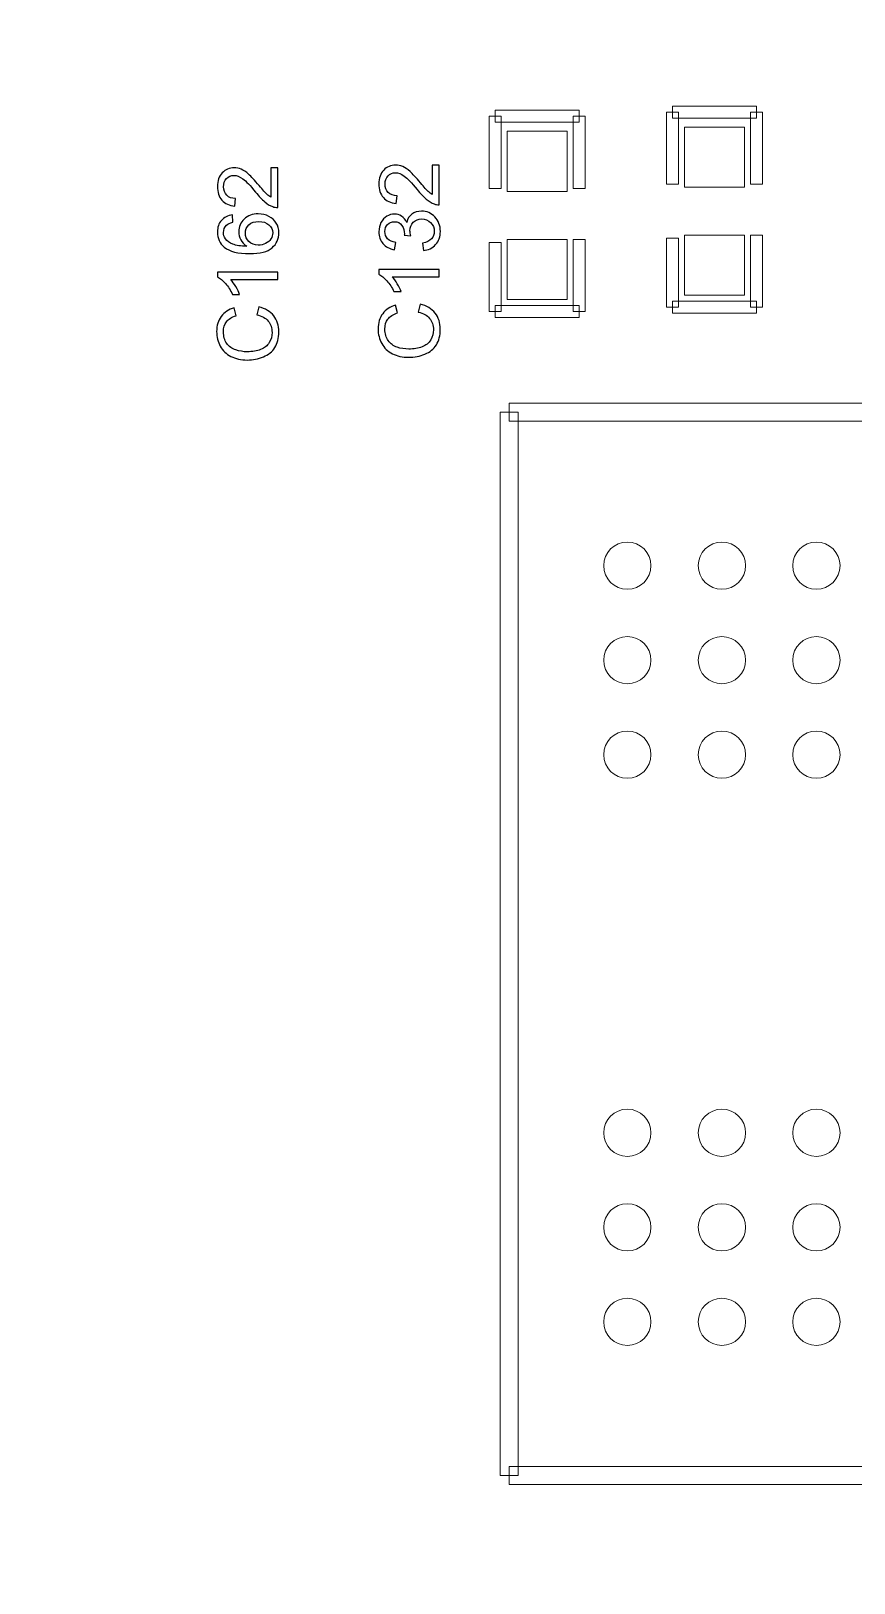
# Model space of a CAD drawing. Header units: millimetres. Extents: x -86 to 67, y -55 to 52.
# Drawn here: x -21 to -14.04, y -25.33 to -12.2 of the extents above; entities that cross this region are included whole.
import ezdxf

# ---------------------------------------------------------------- set-up
doc = ezdxf.new("R2010")
doc.units = ezdxf.units.MM
doc.header["$MEASUREMENT"] = 0
for name, color, linetype in [('BG_OUTLINE', 7, 'Continuous'), ('PG_SILKSCREEN_TOP', 7, 'Continuous'), ('PIN_TOP', 7, 'Continuous'), ('RD_SILKSCREEN_TOP', 7, 'Continuous')]:
    doc.layers.add(name, color=color, linetype=linetype)

msp = doc.modelspace()

# ---------------------------------------------------------------- linework, layer by layer
at = {"layer": 'BG_OUTLINE', "color": 3, "lineweight": 9}
msp.add_open_spline([(-60.0926, 34.7331), (-60.0926, 34.7331), (63.7724, 34.7331), (63.7724, 34.7331), (63.7724, 34.7331), (64.585, 34.7336), (65.3646, 34.4113), (65.9396, 33.837), (65.9396, 33.837), (66.5146, 33.2627), (66.8379, 32.4797), (66.8384, 31.667), (66.8384, 31.667), (66.8384, 31.667), (66.8412, -52.28), (66.8412, -52.28), (66.8412, -52.28), (66.8412, -52.28), (66.8384, -52.1933), (66.8384, -52.1933), (66.8384, -52.1933), (66.8389, -53.006), (66.5166, -53.7856), (65.9424, -54.3606), (65.9424, -54.3606), (65.3681, -54.9356), (64.585, -55.2589), (63.7724, -55.2594), (63.7724, -55.2594), (63.7724, -55.2594), (-60.1869, -55.2594), (-60.1869, -55.2594), (-60.1869, -55.2594), (-60.1869, -55.2594), (-60.0853, -55.2518), (-60.0853, -55.2518), (-60.0853, -55.2518), (-60.8979, -55.2523), (-61.6775, -54.9299), (-62.2525, -54.3557), (-62.2525, -54.3557), (-62.8275, -53.7814), (-63.1508, -52.9984), (-63.1513, -52.1857), (-63.1513, -52.1857), (-63.1513, -52.1857), (-63.1587, 31.667), (-63.1587, 31.667), (-63.1587, 31.667), (-63.1592, 32.4797), (-62.8369, 33.2593), (-62.2626, 33.8343), (-62.2626, 33.8343), (-61.6883, 34.4093), (-60.9053, 34.7326), (-60.0926, 34.7331)], degree=3, knots=[0, 0, 0, 0, 0.0714286, 0.0714286, 0.0714286, 0.0714286, 0.1428571, 0.1428571, 0.1428571, 0.1428571, 0.2142857, 0.2142857, 0.2142857, 0.2142857, 0.2857143, 0.2857143, 0.2857143, 0.2857143, 0.3571429, 0.3571429, 0.3571429, 0.3571429, 0.4285714, 0.4285714, 0.4285714, 0.4285714, 0.5, 0.5, 0.5, 0.5, 0.5714286, 0.5714286, 0.5714286, 0.5714286, 0.6428571, 0.6428571, 0.6428571, 0.6428571, 0.7142857, 0.7142857, 0.7142857, 0.7142857, 0.7857143, 0.7857143, 0.7857143, 0.7857143, 0.8571429, 0.8571429, 0.8571429, 0.8571429, 0.9285714, 0.9285714, 0.9285714, 0.9285714, 1, 1, 1, 1], dxfattribs=at)
at = {"layer": 'PG_SILKSCREEN_TOP', "color": 6, "lineweight": 9}
for points in [[(-16.3643, -12.8668), (-16.3643, -12.8668), (-16.3643, -12.9684), (-16.3643, -12.9684), (-16.3643, -12.9684), (-16.3643, -12.9684), (-17.0755, -12.9684), (-17.0755, -12.9684), (-17.0755, -12.9684), (-17.0755, -12.9684), (-17.0755, -12.8668), (-17.0755, -12.8668), (-17.0755, -12.8668), (-17.0755, -12.8668), (-16.3643, -12.8668), (-16.3643, -12.8668)], [(-14.8657, -12.8312), (-14.8657, -12.8312), (-14.8657, -12.9328), (-14.8657, -12.9328), (-14.8657, -12.9328), (-14.8657, -12.9328), (-15.5769, -12.9328), (-15.5769, -12.9328), (-15.5769, -12.9328), (-15.5769, -12.9328), (-15.5769, -12.8312), (-15.5769, -12.8312), (-15.5769, -12.8312), (-15.5769, -12.8312), (-14.8657, -12.8312), (-14.8657, -12.8312)], [(-17.1263, -12.9176), (-17.1263, -12.9176), (-17.0247, -12.9176), (-17.0247, -12.9176), (-17.0247, -12.9176), (-17.0247, -12.9176), (-17.0247, -13.5272), (-17.0247, -13.5272), (-17.0247, -13.5272), (-17.0247, -13.5272), (-17.1263, -13.5272), (-17.1263, -13.5272), (-17.1263, -13.5272), (-17.1263, -13.5272), (-17.1263, -12.9176), (-17.1263, -12.9176)], [(-16.4151, -12.9176), (-16.4151, -12.9176), (-16.3135, -12.9176), (-16.3135, -12.9176), (-16.3135, -12.9176), (-16.3135, -12.9176), (-16.3135, -13.5272), (-16.3135, -13.5272), (-16.3135, -13.5272), (-16.3135, -13.5272), (-16.4151, -13.5272), (-16.4151, -13.5272), (-16.4151, -13.5272), (-16.4151, -13.5272), (-16.4151, -12.9176), (-16.4151, -12.9176)], [(-15.6277, -12.882), (-15.6277, -12.882), (-15.5261, -12.882), (-15.5261, -12.882), (-15.5261, -12.882), (-15.5261, -12.882), (-15.5261, -13.4916), (-15.5261, -13.4916), (-15.5261, -13.4916), (-15.5261, -13.4916), (-15.6277, -13.4916), (-15.6277, -13.4916), (-15.6277, -13.4916), (-15.6277, -13.4916), (-15.6277, -12.882), (-15.6277, -12.882)], [(-14.9165, -12.882), (-14.9165, -12.882), (-14.8149, -12.882), (-14.8149, -12.882), (-14.8149, -12.882), (-14.8149, -12.882), (-14.8149, -13.4916), (-14.8149, -13.4916), (-14.8149, -13.4916), (-14.8149, -13.4916), (-14.9165, -13.4916), (-14.9165, -13.4916), (-14.9165, -13.4916), (-14.9165, -13.4916), (-14.9165, -12.882), (-14.9165, -12.882)], [(-17.0247, -14.5686), (-17.0247, -14.5686), (-17.1263, -14.5686), (-17.1263, -14.5686), (-17.1263, -14.5686), (-17.1263, -14.5686), (-17.1263, -13.9844), (-17.1263, -13.9844), (-17.1263, -13.9844), (-17.1263, -13.9844), (-17.0247, -13.9844), (-17.0247, -13.9844), (-17.0247, -13.9844), (-17.0247, -13.9844), (-17.0247, -14.5686), (-17.0247, -14.5686)], [(-16.4151, -13.959), (-16.4151, -13.959), (-16.3135, -13.959), (-16.3135, -13.959), (-16.3135, -13.959), (-16.3135, -13.959), (-16.3135, -14.5686), (-16.3135, -14.5686), (-16.3135, -14.5686), (-16.3135, -14.5686), (-16.4151, -14.5686), (-16.4151, -14.5686), (-16.4151, -14.5686), (-16.4151, -14.5686), (-16.4151, -13.959), (-16.4151, -13.959)], [(-15.5261, -14.533), (-15.5261, -14.533), (-15.6277, -14.533), (-15.6277, -14.533), (-15.6277, -14.533), (-15.6277, -14.533), (-15.6277, -13.9488), (-15.6277, -13.9488), (-15.6277, -13.9488), (-15.6277, -13.9488), (-15.5261, -13.9488), (-15.5261, -13.9488), (-15.5261, -13.9488), (-15.5261, -13.9488), (-15.5261, -14.533), (-15.5261, -14.533)], [(-14.9165, -13.9234), (-14.9165, -13.9234), (-14.8149, -13.9234), (-14.8149, -13.9234), (-14.8149, -13.9234), (-14.8149, -13.9234), (-14.8149, -14.533), (-14.8149, -14.533), (-14.8149, -14.533), (-14.8149, -14.533), (-14.9165, -14.533), (-14.9165, -14.533), (-14.9165, -14.533), (-14.9165, -14.533), (-14.9165, -13.9234), (-14.9165, -13.9234)], [(-16.3643, -14.5178), (-16.3643, -14.5178), (-16.3643, -14.6194), (-16.3643, -14.6194), (-16.3643, -14.6194), (-16.3643, -14.6194), (-17.0755, -14.6194), (-17.0755, -14.6194), (-17.0755, -14.6194), (-17.0755, -14.6194), (-17.0755, -14.5178), (-17.0755, -14.5178), (-17.0755, -14.5178), (-17.0755, -14.5178), (-16.3643, -14.5178), (-16.3643, -14.5178)], [(-14.8657, -14.4822), (-14.8657, -14.4822), (-14.8657, -14.5838), (-14.8657, -14.5838), (-14.8657, -14.5838), (-14.8657, -14.5838), (-15.5769, -14.5838), (-15.5769, -14.5838), (-15.5769, -14.5838), (-15.5769, -14.5838), (-15.5769, -14.4822), (-15.5769, -14.4822), (-15.5769, -14.4822), (-15.5769, -14.4822), (-14.8657, -14.4822), (-14.8657, -14.4822)], [(-16.9576, -15.4967), (-16.9576, -15.4967), (-16.9576, -15.3443), (-16.9576, -15.3443), (-16.9576, -15.3443), (-16.9576, -15.3443), (-3.4496, -15.3443), (-3.4496, -15.3443), (-3.4496, -15.3443), (-3.4496, -15.3443), (-3.4496, -15.4967), (-3.4496, -15.4967), (-3.4496, -15.4967), (-3.4496, -15.4967), (-16.9576, -15.4967), (-16.9576, -15.4967)], [(-16.8814, -24.4205), (-16.8814, -24.4205), (-17.0338, -24.4205), (-17.0338, -24.4205), (-17.0338, -24.4205), (-17.0338, -24.4205), (-17.0338, -15.4205), (-17.0338, -15.4205), (-17.0338, -15.4205), (-17.0338, -15.4205), (-16.8814, -15.4205), (-16.8814, -15.4205), (-16.8814, -15.4205), (-16.8814, -15.4205), (-16.8814, -24.4205), (-16.8814, -24.4205)], [(-2.9576, -24.3443), (-2.9576, -24.3443), (-2.9576, -24.4967), (-2.9576, -24.4967), (-2.9576, -24.4967), (-2.9576, -24.4967), (-16.9576, -24.4967), (-16.9576, -24.4967), (-16.9576, -24.4967), (-16.9576, -24.4967), (-16.9576, -24.3443), (-16.9576, -24.3443), (-16.9576, -24.3443), (-16.9576, -24.3443), (-2.9576, -24.3443), (-2.9576, -24.3443)]]:
    msp.add_open_spline(points, degree=3, knots=[0, 0, 0, 0, 0.25, 0.25, 0.25, 0.25, 0.5, 0.5, 0.5, 0.5, 0.75, 0.75, 0.75, 0.75, 1, 1, 1, 1], dxfattribs=at)
at = {"layer": 'PIN_TOP', "lineweight": 9}
for points in [[(-16.9739, -13.0446), (-16.9739, -13.0446), (-16.4659, -13.0446), (-16.4659, -13.0446), (-16.4659, -13.0446), (-16.4659, -13.0446), (-16.4659, -13.5526), (-16.4659, -13.5526), (-16.4659, -13.5526), (-16.4659, -13.5526), (-16.9739, -13.5526), (-16.9739, -13.5526), (-16.9739, -13.5526), (-16.9739, -13.5526), (-16.9739, -13.0446), (-16.9739, -13.0446)], [(-15.4753, -13.009), (-15.4753, -13.009), (-14.9673, -13.009), (-14.9673, -13.009), (-14.9673, -13.009), (-14.9673, -13.009), (-14.9673, -13.517), (-14.9673, -13.517), (-14.9673, -13.517), (-14.9673, -13.517), (-15.4753, -13.517), (-15.4753, -13.517), (-15.4753, -13.517), (-15.4753, -13.517), (-15.4753, -13.009), (-15.4753, -13.009)], [(-16.9739, -13.959), (-16.9739, -13.959), (-16.4659, -13.959), (-16.4659, -13.959), (-16.4659, -13.959), (-16.4659, -13.959), (-16.4659, -14.467), (-16.4659, -14.467), (-16.4659, -14.467), (-16.4659, -14.467), (-16.9739, -14.467), (-16.9739, -14.467), (-16.9739, -14.467), (-16.9739, -14.467), (-16.9739, -13.959), (-16.9739, -13.959)], [(-15.4753, -13.9234), (-15.4753, -13.9234), (-14.9673, -13.9234), (-14.9673, -13.9234), (-14.9673, -13.9234), (-14.9673, -13.9234), (-14.9673, -14.4314), (-14.9673, -14.4314), (-14.9673, -14.4314), (-14.9673, -14.4314), (-15.4753, -14.4314), (-15.4753, -14.4314), (-15.4753, -14.4314), (-15.4753, -14.4314), (-15.4753, -13.9234), (-15.4753, -13.9234)], [(-15.7576, -16.7205), (-15.7576, -16.61), (-15.8471, -16.5204), (-15.9576, -16.5204), (-15.9576, -16.5204), (-16.0681, -16.5204), (-16.1576, -16.61), (-16.1576, -16.7205), (-16.1576, -16.7205), (-16.1576, -16.8309), (-16.0681, -16.9205), (-15.9576, -16.9205), (-15.9576, -16.9205), (-15.8471, -16.9205), (-15.7576, -16.8309), (-15.7576, -16.7205)], [(-14.9575, -16.7205), (-14.9575, -16.61), (-15.047, -16.5204), (-15.1575, -16.5204), (-15.1575, -16.5204), (-15.268, -16.5204), (-15.3575, -16.61), (-15.3575, -16.7205), (-15.3575, -16.7205), (-15.3575, -16.8309), (-15.268, -16.9205), (-15.1575, -16.9205), (-15.1575, -16.9205), (-15.047, -16.9205), (-14.9575, -16.8309), (-14.9575, -16.7205)], [(-14.1576, -16.7205), (-14.1576, -16.61), (-14.2472, -16.5204), (-14.3577, -16.5204), (-14.3577, -16.5204), (-14.4681, -16.5204), (-14.5577, -16.61), (-14.5577, -16.7205), (-14.5577, -16.7205), (-14.5577, -16.8309), (-14.4681, -16.9205), (-14.3577, -16.9205), (-14.3577, -16.9205), (-14.2472, -16.9205), (-14.1576, -16.8309), (-14.1576, -16.7205)], [(-15.7576, -17.5206), (-15.7576, -17.4101), (-15.8471, -17.3205), (-15.9576, -17.3205), (-15.9576, -17.3205), (-16.0681, -17.3205), (-16.1576, -17.4101), (-16.1576, -17.5206), (-16.1576, -17.5206), (-16.1576, -17.631), (-16.0681, -17.7206), (-15.9576, -17.7206), (-15.9576, -17.7206), (-15.8471, -17.7206), (-15.7576, -17.631), (-15.7576, -17.5206)], [(-14.9575, -17.5206), (-14.9575, -17.4101), (-15.047, -17.3205), (-15.1575, -17.3205), (-15.1575, -17.3205), (-15.268, -17.3205), (-15.3575, -17.4101), (-15.3575, -17.5206), (-15.3575, -17.5206), (-15.3575, -17.631), (-15.268, -17.7206), (-15.1575, -17.7206), (-15.1575, -17.7206), (-15.047, -17.7206), (-14.9575, -17.631), (-14.9575, -17.5206)], [(-14.1576, -17.5206), (-14.1576, -17.4101), (-14.2472, -17.3205), (-14.3577, -17.3205), (-14.3577, -17.3205), (-14.4681, -17.3205), (-14.5577, -17.4101), (-14.5577, -17.5206), (-14.5577, -17.5206), (-14.5577, -17.631), (-14.4681, -17.7206), (-14.3577, -17.7206), (-14.3577, -17.7206), (-14.2472, -17.7206), (-14.1576, -17.631), (-14.1576, -17.5206)], [(-15.7576, -18.3204), (-15.7576, -18.2099), (-15.8471, -18.1204), (-15.9576, -18.1204), (-15.9576, -18.1204), (-16.0681, -18.1204), (-16.1576, -18.2099), (-16.1576, -18.3204), (-16.1576, -18.3204), (-16.1576, -18.4309), (-16.0681, -18.5204), (-15.9576, -18.5204), (-15.9576, -18.5204), (-15.8471, -18.5204), (-15.7576, -18.4309), (-15.7576, -18.3204)], [(-14.9575, -18.3204), (-14.9575, -18.2099), (-15.047, -18.1204), (-15.1575, -18.1204), (-15.1575, -18.1204), (-15.268, -18.1204), (-15.3575, -18.2099), (-15.3575, -18.3204), (-15.3575, -18.3204), (-15.3575, -18.4309), (-15.268, -18.5204), (-15.1575, -18.5204), (-15.1575, -18.5204), (-15.047, -18.5204), (-14.9575, -18.4309), (-14.9575, -18.3204)], [(-14.1576, -18.3204), (-14.1576, -18.2099), (-14.2472, -18.1204), (-14.3577, -18.1204), (-14.3577, -18.1204), (-14.4681, -18.1204), (-14.5577, -18.2099), (-14.5577, -18.3204), (-14.5577, -18.3204), (-14.5577, -18.4309), (-14.4681, -18.5204), (-14.3577, -18.5204), (-14.3577, -18.5204), (-14.2472, -18.5204), (-14.1576, -18.4309), (-14.1576, -18.3204)], [(-15.7576, -21.5206), (-15.7576, -21.4101), (-15.8471, -21.3205), (-15.9576, -21.3205), (-15.9576, -21.3205), (-16.0681, -21.3205), (-16.1576, -21.4101), (-16.1576, -21.5205), (-16.1576, -21.5205), (-16.1576, -21.631), (-16.0681, -21.7206), (-15.9576, -21.7206), (-15.9576, -21.7206), (-15.8471, -21.7206), (-15.7576, -21.631), (-15.7576, -21.5206)], [(-14.9575, -21.5206), (-14.9575, -21.4101), (-15.047, -21.3205), (-15.1575, -21.3205), (-15.1575, -21.3205), (-15.268, -21.3205), (-15.3575, -21.4101), (-15.3575, -21.5205), (-15.3575, -21.5205), (-15.3575, -21.631), (-15.268, -21.7206), (-15.1575, -21.7206), (-15.1575, -21.7206), (-15.047, -21.7206), (-14.9575, -21.631), (-14.9575, -21.5206)], [(-14.1576, -21.5206), (-14.1576, -21.4101), (-14.2472, -21.3205), (-14.3577, -21.3205), (-14.3577, -21.3205), (-14.4681, -21.3205), (-14.5577, -21.4101), (-14.5577, -21.5205), (-14.5577, -21.5205), (-14.5577, -21.631), (-14.4681, -21.7206), (-14.3577, -21.7206), (-14.3577, -21.7206), (-14.2472, -21.7206), (-14.1576, -21.631), (-14.1576, -21.5206)], [(-15.7576, -22.3204), (-15.7576, -22.2099), (-15.8471, -22.1204), (-15.9576, -22.1204), (-15.9576, -22.1204), (-16.0681, -22.1204), (-16.1576, -22.2099), (-16.1576, -22.3204), (-16.1576, -22.3204), (-16.1576, -22.4309), (-16.0681, -22.5204), (-15.9576, -22.5204), (-15.9576, -22.5204), (-15.8471, -22.5204), (-15.7576, -22.4309), (-15.7576, -22.3204)], [(-14.9575, -22.3204), (-14.9575, -22.2099), (-15.047, -22.1204), (-15.1575, -22.1204), (-15.1575, -22.1204), (-15.268, -22.1204), (-15.3575, -22.2099), (-15.3575, -22.3204), (-15.3575, -22.3204), (-15.3575, -22.4309), (-15.268, -22.5204), (-15.1575, -22.5204), (-15.1575, -22.5204), (-15.047, -22.5204), (-14.9575, -22.4309), (-14.9575, -22.3204)], [(-14.1576, -22.3204), (-14.1576, -22.2099), (-14.2472, -22.1204), (-14.3577, -22.1204), (-14.3577, -22.1204), (-14.4681, -22.1204), (-14.5577, -22.2099), (-14.5577, -22.3204), (-14.5577, -22.3204), (-14.5577, -22.4309), (-14.4681, -22.5204), (-14.3577, -22.5204), (-14.3577, -22.5204), (-14.2472, -22.5204), (-14.1576, -22.4309), (-14.1576, -22.3204)], [(-15.7576, -23.1205), (-15.7576, -23.01), (-15.8471, -22.9205), (-15.9576, -22.9205), (-15.9576, -22.9205), (-16.0681, -22.9205), (-16.1576, -23.01), (-16.1576, -23.1205), (-16.1576, -23.1205), (-16.1576, -23.231), (-16.0681, -23.3205), (-15.9576, -23.3205), (-15.9576, -23.3205), (-15.8471, -23.3205), (-15.7576, -23.231), (-15.7576, -23.1205)], [(-14.9575, -23.1205), (-14.9575, -23.01), (-15.047, -22.9205), (-15.1575, -22.9205), (-15.1575, -22.9205), (-15.268, -22.9205), (-15.3575, -23.01), (-15.3575, -23.1205), (-15.3575, -23.1205), (-15.3575, -23.231), (-15.268, -23.3205), (-15.1575, -23.3205), (-15.1575, -23.3205), (-15.047, -23.3205), (-14.9575, -23.231), (-14.9575, -23.1205)], [(-14.1576, -23.1205), (-14.1576, -23.01), (-14.2472, -22.9205), (-14.3577, -22.9205), (-14.3577, -22.9205), (-14.4681, -22.9205), (-14.5577, -23.01), (-14.5577, -23.1205), (-14.5577, -23.1205), (-14.5577, -23.231), (-14.4681, -23.3205), (-14.3577, -23.3205), (-14.3577, -23.3205), (-14.2472, -23.3205), (-14.1576, -23.231), (-14.1576, -23.1205)]]:
    msp.add_open_spline(points, degree=3, knots=[0, 0, 0, 0, 0.25, 0.25, 0.25, 0.25, 0.5, 0.5, 0.5, 0.5, 0.75, 0.75, 0.75, 0.75, 1, 1, 1, 1], dxfattribs=at)
at = {"layer": 'RD_SILKSCREEN_TOP', "color": 8}
for points, knots in [([(-18.976, -13.3529), (-18.976, -13.3529), (-18.9159, -13.3529), (-18.9159, -13.3529), (-18.9159, -13.3529), (-18.9159, -13.3529), (-18.9159, -13.6894), (-18.9159, -13.6894), (-18.9159, -13.6894), (-18.931, -13.6899), (-18.9454, -13.6875), (-18.9593, -13.6822), (-18.9593, -13.6822), (-18.9823, -13.6737), (-19.0048, -13.6599), (-19.0271, -13.6411), (-19.0271, -13.6411), (-19.0492, -13.6221), (-19.075, -13.5948), (-19.1041, -13.5593), (-19.1041, -13.5593), (-19.1495, -13.5039), (-19.1854, -13.4665), (-19.212, -13.447), (-19.212, -13.447), (-19.2384, -13.4276), (-19.2636, -13.4179), (-19.2871, -13.4179), (-19.2871, -13.4179), (-19.3119, -13.4179), (-19.3328, -13.4268), (-19.3499, -13.4444), (-19.3499, -13.4444), (-19.3668, -13.4622), (-19.3753, -13.4853), (-19.3753, -13.5138), (-19.3753, -13.5138), (-19.3753, -13.5439), (-19.3663, -13.5679), (-19.3482, -13.5859), (-19.3482, -13.5859), (-19.3302, -13.6041), (-19.3052, -13.6132), (-19.2733, -13.6134), (-19.2733, -13.6134), (-19.2733, -13.6134), (-19.2798, -13.6777), (-19.2798, -13.6777), (-19.2798, -13.6777), (-19.3278, -13.6733), (-19.3643, -13.6567), (-19.3894, -13.628), (-19.3894, -13.628), (-19.4146, -13.5993), (-19.4271, -13.5607), (-19.4271, -13.5123), (-19.4271, -13.5123), (-19.4271, -13.4635), (-19.4135, -13.4249), (-19.3865, -13.3964), (-19.3865, -13.3964), (-19.3593, -13.3678), (-19.3258, -13.3536), (-19.2857, -13.3536), (-19.2857, -13.3536), (-19.2653, -13.3536), (-19.2453, -13.3578), (-19.2256, -13.3662), (-19.2256, -13.3662), (-19.206, -13.3745), (-19.1852, -13.3884), (-19.1635, -13.4077), (-19.1635, -13.4077), (-19.1417, -13.427), (-19.1118, -13.4591), (-19.0739, -13.504), (-19.0739, -13.504), (-19.0424, -13.5415), (-19.021, -13.5656), (-19.0098, -13.5762), (-19.0098, -13.5762), (-18.9986, -13.5869), (-18.9874, -13.5957), (-18.976, -13.6027), (-18.976, -13.6027), (-18.976, -13.6027), (-18.976, -13.3529), (-18.976, -13.3529)], [0, 0, 0, 0, 0.0454545, 0.0454545, 0.0454545, 0.0454545, 0.0909091, 0.0909091, 0.0909091, 0.0909091, 0.1363636, 0.1363636, 0.1363636, 0.1363636, 0.1818182, 0.1818182, 0.1818182, 0.1818182, 0.2272727, 0.2272727, 0.2272727, 0.2272727, 0.2727273, 0.2727273, 0.2727273, 0.2727273, 0.3181818, 0.3181818, 0.3181818, 0.3181818, 0.3636364, 0.3636364, 0.3636364, 0.3636364, 0.4090909, 0.4090909, 0.4090909, 0.4090909, 0.4545455, 0.4545455, 0.4545455, 0.4545455, 0.5, 0.5, 0.5, 0.5, 0.5454545, 0.5454545, 0.5454545, 0.5454545, 0.5909091, 0.5909091, 0.5909091, 0.5909091, 0.6363636, 0.6363636, 0.6363636, 0.6363636, 0.6818182, 0.6818182, 0.6818182, 0.6818182, 0.7272727, 0.7272727, 0.7272727, 0.7272727, 0.7727273, 0.7727273, 0.7727273, 0.7727273, 0.8181818, 0.8181818, 0.8181818, 0.8181818, 0.8636364, 0.8636364, 0.8636364, 0.8636364, 0.9090909, 0.9090909, 0.9090909, 0.9090909, 0.9545455, 0.9545455, 0.9545455, 0.9545455, 1, 1, 1, 1]), ([(-17.6095, -13.33), (-17.6095, -13.33), (-17.5494, -13.33), (-17.5494, -13.33), (-17.5494, -13.33), (-17.5494, -13.33), (-17.5494, -13.6665), (-17.5494, -13.6665), (-17.5494, -13.6665), (-17.5645, -13.667), (-17.5789, -13.6646), (-17.5928, -13.6593), (-17.5928, -13.6593), (-17.6158, -13.6508), (-17.6383, -13.637), (-17.6606, -13.6182), (-17.6606, -13.6182), (-17.6827, -13.5992), (-17.7085, -13.5719), (-17.7376, -13.5364), (-17.7376, -13.5364), (-17.783, -13.481), (-17.8189, -13.4436), (-17.8455, -13.4241), (-17.8455, -13.4241), (-17.8719, -13.4047), (-17.8971, -13.395), (-17.9206, -13.395), (-17.9206, -13.395), (-17.9454, -13.395), (-17.9663, -13.4039), (-17.9834, -13.4215), (-17.9834, -13.4215), (-18.0003, -13.4393), (-18.0088, -13.4624), (-18.0088, -13.4909), (-18.0088, -13.4909), (-18.0088, -13.521), (-17.9998, -13.545), (-17.9817, -13.563), (-17.9817, -13.563), (-17.9637, -13.5812), (-17.9387, -13.5903), (-17.9068, -13.5905), (-17.9068, -13.5905), (-17.9068, -13.5905), (-17.9133, -13.6548), (-17.9133, -13.6548), (-17.9133, -13.6548), (-17.9613, -13.6504), (-17.9978, -13.6338), (-18.0229, -13.6051), (-18.0229, -13.6051), (-18.0481, -13.5764), (-18.0606, -13.5378), (-18.0606, -13.4894), (-18.0606, -13.4894), (-18.0606, -13.4406), (-18.047, -13.402), (-18.02, -13.3735), (-18.02, -13.3735), (-17.9928, -13.3449), (-17.9593, -13.3307), (-17.9192, -13.3307), (-17.9192, -13.3307), (-17.8988, -13.3307), (-17.8788, -13.3349), (-17.8591, -13.3433), (-17.8591, -13.3433), (-17.8395, -13.3516), (-17.8187, -13.3655), (-17.797, -13.3848), (-17.797, -13.3848), (-17.7752, -13.4041), (-17.7453, -13.4362), (-17.7074, -13.4811), (-17.7074, -13.4811), (-17.6759, -13.5186), (-17.6545, -13.5427), (-17.6433, -13.5533), (-17.6433, -13.5533), (-17.6321, -13.564), (-17.6209, -13.5728), (-17.6095, -13.5798), (-17.6095, -13.5798), (-17.6095, -13.5798), (-17.6095, -13.33), (-17.6095, -13.33)], [0, 0, 0, 0, 0.0454545, 0.0454545, 0.0454545, 0.0454545, 0.0909091, 0.0909091, 0.0909091, 0.0909091, 0.1363636, 0.1363636, 0.1363636, 0.1363636, 0.1818182, 0.1818182, 0.1818182, 0.1818182, 0.2272727, 0.2272727, 0.2272727, 0.2272727, 0.2727273, 0.2727273, 0.2727273, 0.2727273, 0.3181818, 0.3181818, 0.3181818, 0.3181818, 0.3636364, 0.3636364, 0.3636364, 0.3636364, 0.4090909, 0.4090909, 0.4090909, 0.4090909, 0.4545455, 0.4545455, 0.4545455, 0.4545455, 0.5, 0.5, 0.5, 0.5, 0.5454545, 0.5454545, 0.5454545, 0.5454545, 0.5909091, 0.5909091, 0.5909091, 0.5909091, 0.6363636, 0.6363636, 0.6363636, 0.6363636, 0.6818182, 0.6818182, 0.6818182, 0.6818182, 0.7272727, 0.7272727, 0.7272727, 0.7272727, 0.7727273, 0.7727273, 0.7727273, 0.7727273, 0.8181818, 0.8181818, 0.8181818, 0.8181818, 0.8636364, 0.8636364, 0.8636364, 0.8636364, 0.9090909, 0.9090909, 0.9090909, 0.9090909, 0.9545455, 0.9545455, 0.9545455, 0.9545455, 1, 1, 1, 1]), ([(-19.3003, -13.7527), (-19.3003, -13.7527), (-19.2954, -13.8148), (-19.2954, -13.8148), (-19.2954, -13.8148), (-19.32, -13.8204), (-19.3379, -13.8282), (-19.3489, -13.8384), (-19.3489, -13.8384), (-19.3668, -13.8553), (-19.3757, -13.8762), (-19.3757, -13.901), (-19.3757, -13.901), (-19.3757, -13.9209), (-19.3701, -13.9383), (-19.359, -13.9534), (-19.359, -13.9534), (-19.3446, -13.973), (-19.3237, -13.9886), (-19.2962, -13.9999), (-19.2962, -13.9999), (-19.2687, -14.0112), (-19.2294, -14.0171), (-19.1785, -14.0176), (-19.1785, -14.0176), (-19.2013, -14.0025), (-19.2184, -13.9842), (-19.2295, -13.9624), (-19.2295, -13.9624), (-19.2406, -13.9407), (-19.2461, -13.9178), (-19.2461, -13.894), (-19.2461, -13.894), (-19.2461, -13.8522), (-19.2308, -13.8168), (-19.2001, -13.7875), (-19.2001, -13.7875), (-19.1694, -13.7582), (-19.1299, -13.7436), (-19.0813, -13.7436), (-19.0813, -13.7436), (-19.0492, -13.7436), (-19.0196, -13.7505), (-18.9921, -13.7643), (-18.9921, -13.7643), (-18.9647, -13.778), (-18.9436, -13.797), (-18.9291, -13.8211), (-18.9291, -13.8211), (-18.9145, -13.8451), (-18.9072, -13.8724), (-18.9072, -13.903), (-18.9072, -13.903), (-18.9072, -13.9551), (-18.9263, -13.9976), (-18.9647, -14.0304), (-18.9647, -14.0304), (-19.003, -14.0634), (-19.0662, -14.0797), (-19.1542, -14.0797), (-19.1542, -14.0797), (-19.2525, -14.0797), (-19.324, -14.0616), (-19.3687, -14.0252), (-19.3687, -14.0252), (-19.4076, -13.9935), (-19.4271, -13.9509), (-19.4271, -13.8971), (-19.4271, -13.8971), (-19.4271, -13.8571), (-19.4159, -13.8243), (-19.3934, -13.7987), (-19.3934, -13.7987), (-19.3709, -13.7731), (-19.3399, -13.7578), (-19.3003, -13.7527)], [0, 0, 0, 0, 0.0526316, 0.0526316, 0.0526316, 0.0526316, 0.1052632, 0.1052632, 0.1052632, 0.1052632, 0.1578947, 0.1578947, 0.1578947, 0.1578947, 0.2105263, 0.2105263, 0.2105263, 0.2105263, 0.2631579, 0.2631579, 0.2631579, 0.2631579, 0.3157895, 0.3157895, 0.3157895, 0.3157895, 0.3684211, 0.3684211, 0.3684211, 0.3684211, 0.4210526, 0.4210526, 0.4210526, 0.4210526, 0.4736842, 0.4736842, 0.4736842, 0.4736842, 0.5263158, 0.5263158, 0.5263158, 0.5263158, 0.5789474, 0.5789474, 0.5789474, 0.5789474, 0.6315789, 0.6315789, 0.6315789, 0.6315789, 0.6842105, 0.6842105, 0.6842105, 0.6842105, 0.7368421, 0.7368421, 0.7368421, 0.7368421, 0.7894737, 0.7894737, 0.7894737, 0.7894737, 0.8421053, 0.8421053, 0.8421053, 0.8421053, 0.8947368, 0.8947368, 0.8947368, 0.8947368, 0.9473684, 0.9473684, 0.9473684, 0.9473684, 1, 1, 1, 1]), ([(-17.6838, -14.0537), (-17.6838, -14.0537), (-17.6921, -13.9913), (-17.6921, -13.9913), (-17.6921, -13.9913), (-17.6567, -13.984), (-17.6312, -13.9718), (-17.6155, -13.9546), (-17.6155, -13.9546), (-17.5999, -13.9373), (-17.5921, -13.9163), (-17.5921, -13.8916), (-17.5921, -13.8916), (-17.5921, -13.8622), (-17.6023, -13.8373), (-17.6227, -13.817), (-17.6227, -13.817), (-17.643, -13.7969), (-17.6683, -13.7867), (-17.6984, -13.7867), (-17.6984, -13.7867), (-17.7271, -13.7867), (-17.7508, -13.796), (-17.7694, -13.8148), (-17.7694, -13.8148), (-17.788, -13.8336), (-17.7974, -13.8574), (-17.7974, -13.8864), (-17.7974, -13.8864), (-17.7974, -13.8982), (-17.795, -13.9129), (-17.7904, -13.9305), (-17.7904, -13.9305), (-17.7904, -13.9305), (-17.8453, -13.9235), (-17.8453, -13.9235), (-17.8453, -13.9235), (-17.8448, -13.9193), (-17.8445, -13.916), (-17.8445, -13.9134), (-17.8445, -13.9134), (-17.8445, -13.8868), (-17.8515, -13.8629), (-17.8654, -13.8416), (-17.8654, -13.8416), (-17.8793, -13.8202), (-17.9007, -13.8096), (-17.9297, -13.8096), (-17.9297, -13.8096), (-17.9525, -13.8096), (-17.9716, -13.8174), (-17.9866, -13.8329), (-17.9866, -13.8329), (-18.0016, -13.8484), (-18.0092, -13.8685), (-18.0092, -13.893), (-18.0092, -13.893), (-18.0092, -13.9173), (-18.0015, -13.9376), (-17.9863, -13.9537), (-17.9863, -13.9537), (-17.971, -13.9699), (-17.948, -13.9804), (-17.9174, -13.985), (-17.9174, -13.985), (-17.9174, -13.985), (-17.9286, -14.0474), (-17.9286, -14.0474), (-17.9286, -14.0474), (-17.9705, -14.0399), (-18.003, -14.0224), (-18.026, -13.9954), (-18.026, -13.9954), (-18.049, -13.9683), (-18.0606, -13.9346), (-18.0606, -13.8943), (-18.0606, -13.8943), (-18.0606, -13.8666), (-18.0546, -13.841), (-18.0427, -13.8176), (-18.0427, -13.8176), (-18.0308, -13.7943), (-18.0145, -13.7764), (-17.9939, -13.7639), (-17.9939, -13.7639), (-17.9733, -13.7516), (-17.9515, -13.7453), (-17.9282, -13.7453), (-17.9282, -13.7453), (-17.9063, -13.7453), (-17.8863, -13.7512), (-17.8681, -13.7631), (-17.8681, -13.7631), (-17.8501, -13.7749), (-17.8358, -13.7924), (-17.8251, -13.8155), (-17.8251, -13.8155), (-17.8182, -13.7854), (-17.8038, -13.762), (-17.7818, -13.7453), (-17.7818, -13.7453), (-17.76, -13.7287), (-17.7327, -13.7204), (-17.6998, -13.7204), (-17.6998, -13.7204), (-17.6554, -13.7204), (-17.6177, -13.7365), (-17.5867, -13.769), (-17.5867, -13.769), (-17.5558, -13.8014), (-17.5404, -13.8424), (-17.5404, -13.8919), (-17.5404, -13.8919), (-17.5404, -13.9366), (-17.5537, -13.9737), (-17.5803, -14.0032), (-17.5803, -14.0032), (-17.6069, -14.0327), (-17.6414, -14.0496), (-17.6838, -14.0537)], [0, 0, 0, 0, 0.0333333, 0.0333333, 0.0333333, 0.0333333, 0.0666667, 0.0666667, 0.0666667, 0.0666667, 0.1, 0.1, 0.1, 0.1, 0.1333333, 0.1333333, 0.1333333, 0.1333333, 0.1666667, 0.1666667, 0.1666667, 0.1666667, 0.2, 0.2, 0.2, 0.2, 0.2333333, 0.2333333, 0.2333333, 0.2333333, 0.2666667, 0.2666667, 0.2666667, 0.2666667, 0.3, 0.3, 0.3, 0.3, 0.3333333, 0.3333333, 0.3333333, 0.3333333, 0.3666667, 0.3666667, 0.3666667, 0.3666667, 0.4, 0.4, 0.4, 0.4, 0.4333333, 0.4333333, 0.4333333, 0.4333333, 0.4666667, 0.4666667, 0.4666667, 0.4666667, 0.5, 0.5, 0.5, 0.5, 0.5333333, 0.5333333, 0.5333333, 0.5333333, 0.5666667, 0.5666667, 0.5666667, 0.5666667, 0.6, 0.6, 0.6, 0.6, 0.6333333, 0.6333333, 0.6333333, 0.6333333, 0.6666667, 0.6666667, 0.6666667, 0.6666667, 0.7, 0.7, 0.7, 0.7, 0.7333333, 0.7333333, 0.7333333, 0.7333333, 0.7666667, 0.7666667, 0.7666667, 0.7666667, 0.8, 0.8, 0.8, 0.8, 0.8333333, 0.8333333, 0.8333333, 0.8333333, 0.8666667, 0.8666667, 0.8666667, 0.8666667, 0.9, 0.9, 0.9, 0.9, 0.9333333, 0.9333333, 0.9333333, 0.9333333, 0.9666667, 0.9666667, 0.9666667, 0.9666667, 1, 1, 1, 1]), ([(-19.0809, -14.0079), (-19.0593, -14.0079), (-19.0387, -14.0033), (-19.019, -13.9941), (-19.019, -13.9941), (-18.9993, -13.985), (-18.9844, -13.9722), (-18.9741, -13.9558), (-18.9741, -13.9558), (-18.9638, -13.9394), (-18.9586, -13.9221), (-18.9586, -13.904), (-18.9586, -13.904), (-18.9586, -13.8776), (-18.9692, -13.855), (-18.9906, -13.836), (-18.9906, -13.836), (-19.0119, -13.817), (-19.0408, -13.8076), (-19.0773, -13.8076), (-19.0773, -13.8076), (-19.1125, -13.8076), (-19.1403, -13.8169), (-19.1606, -13.8357), (-19.1606, -13.8357), (-19.1808, -13.8544), (-19.1909, -13.878), (-19.1909, -13.9064), (-19.1909, -13.9064), (-19.1909, -13.9347), (-19.1808, -13.9587), (-19.1606, -13.9784), (-19.1606, -13.9784), (-19.1403, -13.998), (-19.1137, -14.0079), (-19.0809, -14.0079)], [0, 0, 0, 0, 0.1111111, 0.1111111, 0.1111111, 0.1111111, 0.2222222, 0.2222222, 0.2222222, 0.2222222, 0.3333333, 0.3333333, 0.3333333, 0.3333333, 0.4444444, 0.4444444, 0.4444444, 0.4444444, 0.5555556, 0.5555556, 0.5555556, 0.5555556, 0.6666667, 0.6666667, 0.6666667, 0.6666667, 0.7777778, 0.7777778, 0.7777778, 0.7777778, 0.8888889, 0.8888889, 0.8888889, 0.8888889, 1, 1, 1, 1]), ([(-18.9159, -14.2371), (-18.9159, -14.2371), (-18.9159, -14.2995), (-18.9159, -14.2995), (-18.9159, -14.2995), (-18.9159, -14.2995), (-19.3142, -14.2995), (-19.3142, -14.2995), (-19.3142, -14.2995), (-19.2998, -14.3146), (-19.2855, -14.3343), (-19.2711, -14.3587), (-19.2711, -14.3587), (-19.2568, -14.3832), (-19.246, -14.4052), (-19.2389, -14.4246), (-19.2389, -14.4246), (-19.2389, -14.4246), (-19.2992, -14.4246), (-19.2992, -14.4246), (-19.2992, -14.4246), (-19.3157, -14.3896), (-19.3356, -14.359), (-19.359, -14.3329), (-19.359, -14.3329), (-19.3824, -14.3068), (-19.4051, -14.2882), (-19.4271, -14.2773), (-19.4271, -14.2773), (-19.4271, -14.2773), (-19.4271, -14.2371), (-19.4271, -14.2371), (-19.4271, -14.2371), (-19.4271, -14.2371), (-18.9159, -14.2371), (-18.9159, -14.2371)], [0, 0, 0, 0, 0.1111111, 0.1111111, 0.1111111, 0.1111111, 0.2222222, 0.2222222, 0.2222222, 0.2222222, 0.3333333, 0.3333333, 0.3333333, 0.3333333, 0.4444444, 0.4444444, 0.4444444, 0.4444444, 0.5555556, 0.5555556, 0.5555556, 0.5555556, 0.6666667, 0.6666667, 0.6666667, 0.6666667, 0.7777778, 0.7777778, 0.7777778, 0.7777778, 0.8888889, 0.8888889, 0.8888889, 0.8888889, 1, 1, 1, 1]), ([(-17.5494, -14.2142), (-17.5494, -14.2142), (-17.5494, -14.2766), (-17.5494, -14.2766), (-17.5494, -14.2766), (-17.5494, -14.2766), (-17.9477, -14.2766), (-17.9477, -14.2766), (-17.9477, -14.2766), (-17.9333, -14.2917), (-17.919, -14.3114), (-17.9046, -14.3358), (-17.9046, -14.3358), (-17.8903, -14.3603), (-17.8795, -14.3823), (-17.8724, -14.4017), (-17.8724, -14.4017), (-17.8724, -14.4017), (-17.9327, -14.4017), (-17.9327, -14.4017), (-17.9327, -14.4017), (-17.9492, -14.3667), (-17.9691, -14.3361), (-17.9925, -14.31), (-17.9925, -14.31), (-18.0159, -14.2839), (-18.0386, -14.2653), (-18.0606, -14.2544), (-18.0606, -14.2544), (-18.0606, -14.2544), (-18.0606, -14.2142), (-18.0606, -14.2142), (-18.0606, -14.2142), (-18.0606, -14.2142), (-17.5494, -14.2142), (-17.5494, -14.2142)], [0, 0, 0, 0, 0.1111111, 0.1111111, 0.1111111, 0.1111111, 0.2222222, 0.2222222, 0.2222222, 0.2222222, 0.3333333, 0.3333333, 0.3333333, 0.3333333, 0.4444444, 0.4444444, 0.4444444, 0.4444444, 0.5555556, 0.5555556, 0.5555556, 0.5555556, 0.6666667, 0.6666667, 0.6666667, 0.6666667, 0.7777778, 0.7777778, 0.7777778, 0.7777778, 0.8888889, 0.8888889, 0.8888889, 0.8888889, 1, 1, 1, 1]), ([(-19.0944, -14.5975), (-19.0944, -14.5975), (-19.0773, -14.5301), (-19.0773, -14.5301), (-19.0773, -14.5301), (-19.0221, -14.5442), (-18.9799, -14.5697), (-18.9507, -14.6063), (-18.9507, -14.6063), (-18.9217, -14.643), (-18.9072, -14.6879), (-18.9072, -14.741), (-18.9072, -14.741), (-18.9072, -14.7958), (-18.9184, -14.8404), (-18.9407, -14.8748), (-18.9407, -14.8748), (-18.9631, -14.9092), (-18.9954, -14.9354), (-19.0378, -14.9533), (-19.0378, -14.9533), (-19.0802, -14.9712), (-19.1257, -14.9802), (-19.1743, -14.9802), (-19.1743, -14.9802), (-19.2273, -14.9802), (-19.2735, -14.9701), (-19.313, -14.9498), (-19.313, -14.9498), (-19.3525, -14.9295), (-19.3824, -14.9007), (-19.403, -14.8633), (-19.403, -14.8633), (-19.4235, -14.8259), (-19.4337, -14.7848), (-19.4337, -14.7399), (-19.4337, -14.7399), (-19.4337, -14.6889), (-19.4207, -14.6461), (-19.3948, -14.6114), (-19.3948, -14.6114), (-19.3688, -14.5767), (-19.3324, -14.5525), (-19.2854, -14.5389), (-19.2854, -14.5389), (-19.2854, -14.5389), (-19.2697, -14.6051), (-19.2697, -14.6051), (-19.2697, -14.6051), (-19.3068, -14.617), (-19.3337, -14.634), (-19.3507, -14.6566), (-19.3507, -14.6566), (-19.3676, -14.679), (-19.376, -14.7072), (-19.376, -14.7413), (-19.376, -14.7413), (-19.376, -14.7804), (-19.3667, -14.813), (-19.348, -14.8393), (-19.348, -14.8393), (-19.3291, -14.8657), (-19.304, -14.8841), (-19.2723, -14.8947), (-19.2723, -14.8947), (-19.2408, -14.9054), (-19.2082, -14.9107), (-19.1747, -14.9107), (-19.1747, -14.9107), (-19.1313, -14.9107), (-19.0936, -14.9044), (-19.0612, -14.8919), (-19.0612, -14.8919), (-19.029, -14.8792), (-19.0048, -14.8596), (-18.9888, -14.8329), (-18.9888, -14.8329), (-18.9728, -14.8063), (-18.9649, -14.7775), (-18.9649, -14.7464), (-18.9649, -14.7464), (-18.9649, -14.7087), (-18.9758, -14.6768), (-18.9975, -14.6506), (-18.9975, -14.6506), (-19.0193, -14.6244), (-19.0516, -14.6068), (-19.0944, -14.5975)], [0, 0, 0, 0, 0.0454545, 0.0454545, 0.0454545, 0.0454545, 0.0909091, 0.0909091, 0.0909091, 0.0909091, 0.1363636, 0.1363636, 0.1363636, 0.1363636, 0.1818182, 0.1818182, 0.1818182, 0.1818182, 0.2272727, 0.2272727, 0.2272727, 0.2272727, 0.2727273, 0.2727273, 0.2727273, 0.2727273, 0.3181818, 0.3181818, 0.3181818, 0.3181818, 0.3636364, 0.3636364, 0.3636364, 0.3636364, 0.4090909, 0.4090909, 0.4090909, 0.4090909, 0.4545455, 0.4545455, 0.4545455, 0.4545455, 0.5, 0.5, 0.5, 0.5, 0.5454545, 0.5454545, 0.5454545, 0.5454545, 0.5909091, 0.5909091, 0.5909091, 0.5909091, 0.6363636, 0.6363636, 0.6363636, 0.6363636, 0.6818182, 0.6818182, 0.6818182, 0.6818182, 0.7272727, 0.7272727, 0.7272727, 0.7272727, 0.7727273, 0.7727273, 0.7727273, 0.7727273, 0.8181818, 0.8181818, 0.8181818, 0.8181818, 0.8636364, 0.8636364, 0.8636364, 0.8636364, 0.9090909, 0.9090909, 0.9090909, 0.9090909, 0.9545455, 0.9545455, 0.9545455, 0.9545455, 1, 1, 1, 1]), ([(-17.7279, -14.5746), (-17.7279, -14.5746), (-17.7108, -14.5072), (-17.7108, -14.5072), (-17.7108, -14.5072), (-17.6556, -14.5213), (-17.6134, -14.5468), (-17.5842, -14.5834), (-17.5842, -14.5834), (-17.5552, -14.6201), (-17.5407, -14.665), (-17.5407, -14.7181), (-17.5407, -14.7181), (-17.5407, -14.7729), (-17.5519, -14.8175), (-17.5742, -14.8519), (-17.5742, -14.8519), (-17.5966, -14.8863), (-17.6289, -14.9125), (-17.6713, -14.9304), (-17.6713, -14.9304), (-17.7137, -14.9483), (-17.7592, -14.9573), (-17.8078, -14.9573), (-17.8078, -14.9573), (-17.8608, -14.9573), (-17.907, -14.9472), (-17.9465, -14.9269), (-17.9465, -14.9269), (-17.986, -14.9066), (-18.0159, -14.8778), (-18.0365, -14.8404), (-18.0365, -14.8404), (-18.057, -14.803), (-18.0672, -14.7619), (-18.0672, -14.717), (-18.0672, -14.717), (-18.0672, -14.666), (-18.0542, -14.6232), (-18.0283, -14.5885), (-18.0283, -14.5885), (-18.0023, -14.5538), (-17.9659, -14.5296), (-17.9189, -14.516), (-17.9189, -14.516), (-17.9189, -14.516), (-17.9032, -14.5822), (-17.9032, -14.5822), (-17.9032, -14.5822), (-17.9403, -14.5941), (-17.9672, -14.6111), (-17.9842, -14.6337), (-17.9842, -14.6337), (-18.0011, -14.6561), (-18.0095, -14.6843), (-18.0095, -14.7184), (-18.0095, -14.7184), (-18.0095, -14.7575), (-18.0002, -14.7901), (-17.9815, -14.8164), (-17.9815, -14.8164), (-17.9626, -14.8428), (-17.9375, -14.8612), (-17.9058, -14.8718), (-17.9058, -14.8718), (-17.8743, -14.8825), (-17.8417, -14.8878), (-17.8082, -14.8878), (-17.8082, -14.8878), (-17.7648, -14.8878), (-17.7271, -14.8815), (-17.6947, -14.869), (-17.6947, -14.869), (-17.6625, -14.8563), (-17.6383, -14.8367), (-17.6223, -14.81), (-17.6223, -14.81), (-17.6063, -14.7834), (-17.5984, -14.7546), (-17.5984, -14.7235), (-17.5984, -14.7235), (-17.5984, -14.6858), (-17.6093, -14.6539), (-17.631, -14.6277), (-17.631, -14.6277), (-17.6528, -14.6015), (-17.6851, -14.5839), (-17.7279, -14.5746)], [0, 0, 0, 0, 0.0454545, 0.0454545, 0.0454545, 0.0454545, 0.0909091, 0.0909091, 0.0909091, 0.0909091, 0.1363636, 0.1363636, 0.1363636, 0.1363636, 0.1818182, 0.1818182, 0.1818182, 0.1818182, 0.2272727, 0.2272727, 0.2272727, 0.2272727, 0.2727273, 0.2727273, 0.2727273, 0.2727273, 0.3181818, 0.3181818, 0.3181818, 0.3181818, 0.3636364, 0.3636364, 0.3636364, 0.3636364, 0.4090909, 0.4090909, 0.4090909, 0.4090909, 0.4545455, 0.4545455, 0.4545455, 0.4545455, 0.5, 0.5, 0.5, 0.5, 0.5454545, 0.5454545, 0.5454545, 0.5454545, 0.5909091, 0.5909091, 0.5909091, 0.5909091, 0.6363636, 0.6363636, 0.6363636, 0.6363636, 0.6818182, 0.6818182, 0.6818182, 0.6818182, 0.7272727, 0.7272727, 0.7272727, 0.7272727, 0.7727273, 0.7727273, 0.7727273, 0.7727273, 0.8181818, 0.8181818, 0.8181818, 0.8181818, 0.8636364, 0.8636364, 0.8636364, 0.8636364, 0.9090909, 0.9090909, 0.9090909, 0.9090909, 0.9545455, 0.9545455, 0.9545455, 0.9545455, 1, 1, 1, 1])]:
    msp.add_open_spline(points, degree=3, knots=knots, dxfattribs=at)

doc.saveas('drawing.dxf')
